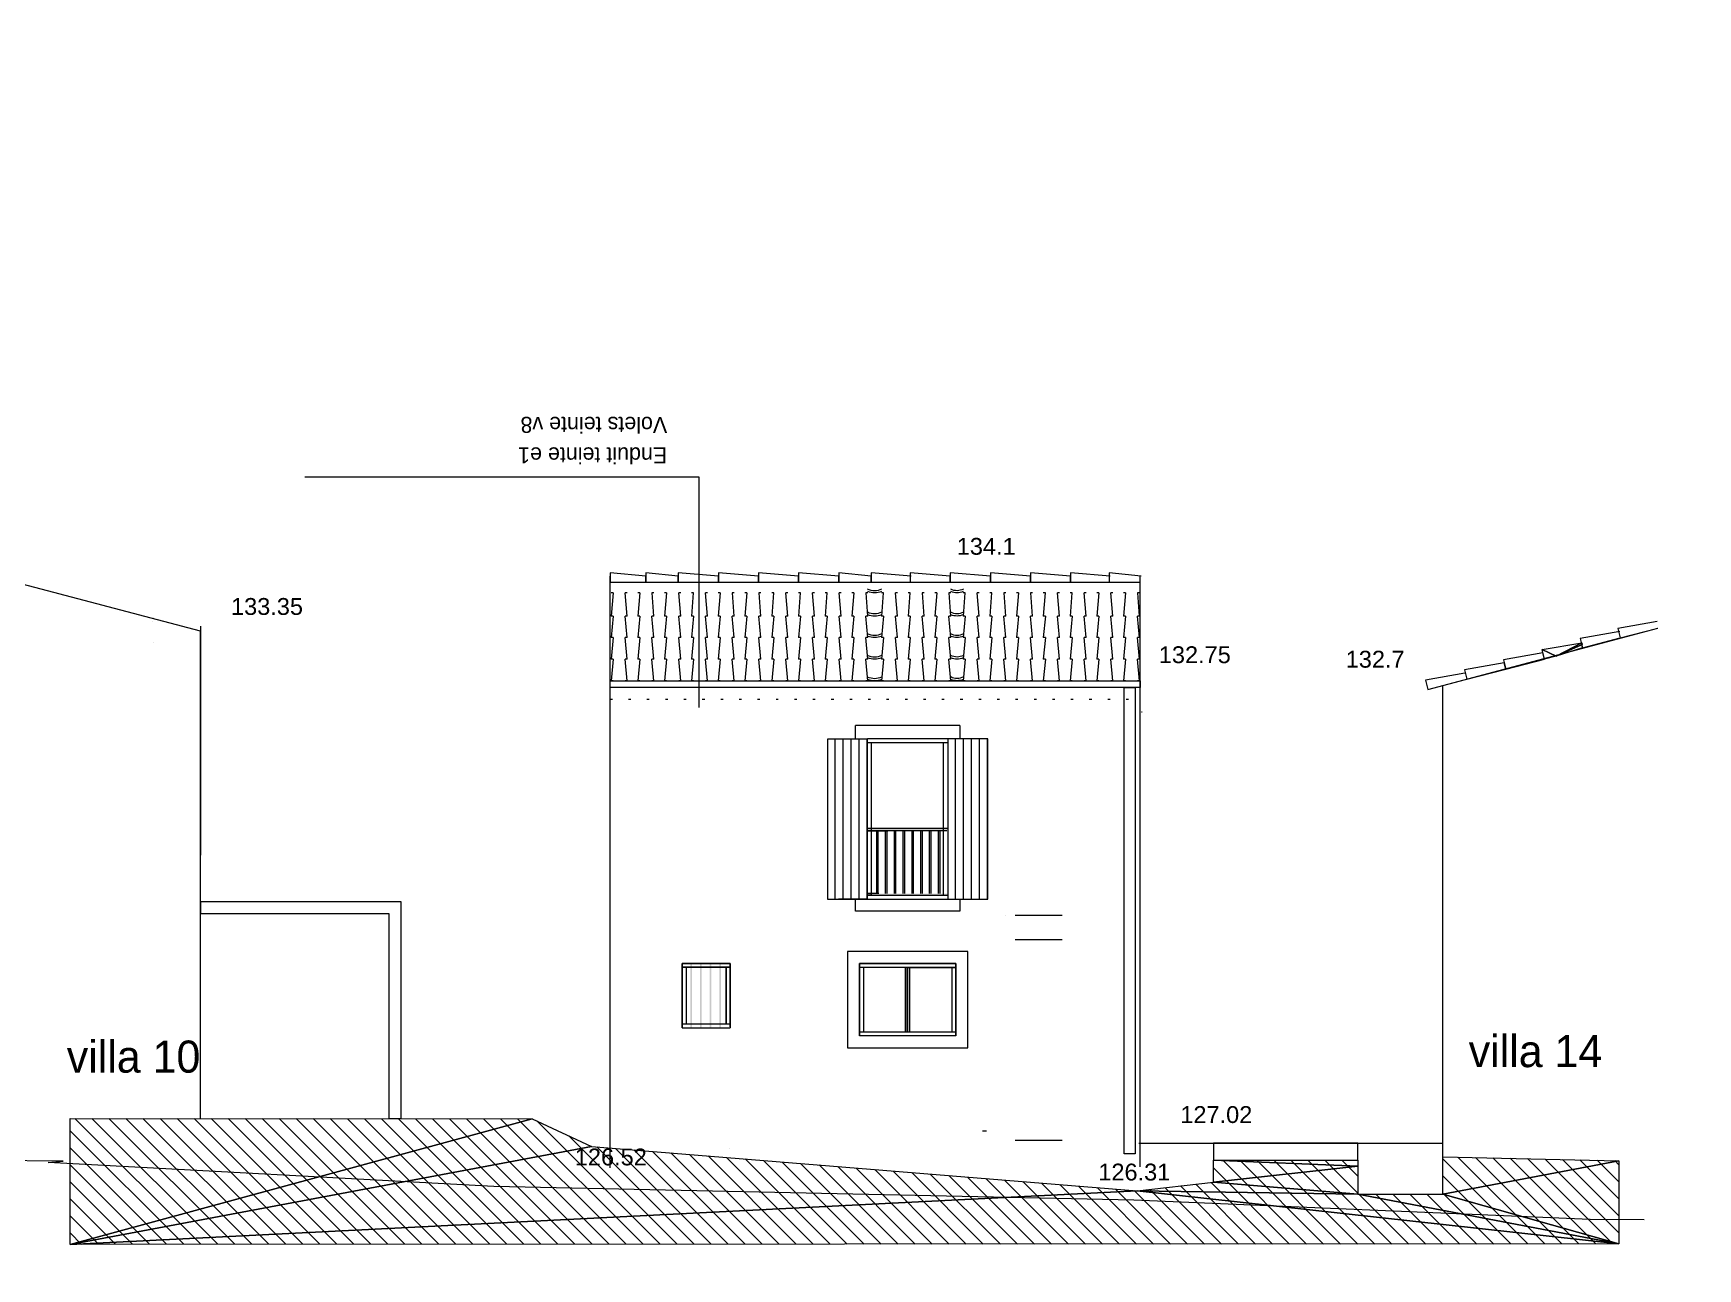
# Model space of a CAD drawing. Header units: metres. Extents: x 44.2 to 128.2, y -61.8 to 3.
# Drawn here: x 54.61 to 75.36, y -46.86 to -31.47 of the extents above; entities that cross this region are included whole.
import ezdxf
from ezdxf.enums import TextEntityAlignment as Align
from ezdxf.lldxf.tags import DXFTag

# ---------------------------------------------------------------- set-up
doc = ezdxf.new("R2010")
doc.units = ezdxf.units.M
doc.header["$MEASUREMENT"] = 0
for name, color, linetype in [('Calque 59', 7, 'Continuous'), ('Calque Commun', 7, 'Continuous'), ('Cotations', 7, 'Continuous'), ('Textes', 7, 'Continuous')]:
    doc.layers.add(name, color=color, linetype=linetype)
doc.styles.add('Arial2', font='arial.ttf', dxfattribs={"height": 0.21})
doc.styles.add('Century Gothic', font='GOTHIC.TTF', dxfattribs={"height": 0.4})
doc.styles.add('Century Gothic3', font='GOTHIC.TTF', dxfattribs={"height": 0.2})
tags = doc.linetypes.add('HIDDEN', pattern=[0.375, 0.25, -0.125]).pattern_tags.tags
tags[6:7] = [DXFTag(74, 4), DXFTag(75, 0), DXFTag(340, '0'), DXFTag(46, 1.0), DXFTag(50, 0.0), DXFTag(44, 0.0), DXFTag(45, 0.0)]
tags[4:5] = [DXFTag(74, 4), DXFTag(75, 0), DXFTag(340, '0'), DXFTag(46, 1.0), DXFTag(50, 0.0), DXFTag(44, 0.0), DXFTag(45, 0.0)]

# ---------------------------------------------------------------- blocks, each defined once
blk = doc.blocks.new('@dwg_exp34')
at = {"layer": 'Cotations', "color": 212, "linetype": 'ByBlock', "lineweight": -2, "style": 'Arial2'}
blk.add_text('132.7', height=0.21, dxfattribs=at).set_placement((71.336, -39.375), align=Align.CENTER)
blk = doc.blocks.new('@dwg_exp35')
at = {"layer": 'Cotations', "color": 212, "linetype": 'ByBlock', "lineweight": -2, "style": 'Arial2'}
blk.add_text('132.75', height=0.21, dxfattribs=at).set_placement((69.088, -39.319), align=Align.CENTER)
blk = doc.blocks.new('@dwg_exp36')
at = {"layer": 'Cotations', "color": 212, "linetype": 'ByBlock', "lineweight": -2, "style": 'Arial2'}
blk.add_text('126.31', height=0.21, dxfattribs=at).set_placement((68.334, -45.763), align=Align.CENTER)
blk = doc.blocks.new('@dwg_exp37')
at = {"layer": 'Cotations', "color": 212, "linetype": 'ByBlock', "lineweight": -2, "style": 'Arial2'}
blk.add_text('127.02', height=0.21, dxfattribs=at).set_placement((69.356, -45.047), align=Align.CENTER)
blk = doc.blocks.new('@dwg_exp38')
at = {"layer": 'Cotations', "color": 212, "linetype": 'ByBlock', "lineweight": -2, "style": 'Arial2'}
blk.add_text('133.35', height=0.21, dxfattribs=at).set_placement((57.524, -38.718), align=Align.CENTER)
blk = doc.blocks.new('@dwg_exp39')
at = {"layer": 'Cotations', "color": 212, "linetype": 'ByBlock', "lineweight": -2, "style": 'Arial2'}
blk.add_text('134.1', height=0.21, dxfattribs=at).set_placement((66.488, -37.969), align=Align.CENTER)
blk = doc.blocks.new('@dwg_exp47')
at = {"layer": 'Cotations', "color": 212, "linetype": 'ByBlock', "lineweight": -2, "style": 'Arial2'}
blk.add_text('126.52', height=0.21, dxfattribs=at).set_placement((61.809, -45.575), align=Align.CENTER)
blk = doc.blocks.new('hatch13')
at = {"layer": 'Calque Commun', "color": 7, "linetype": 'Continuous', "lineweight": 5}
for p, q in [((55.128, -44.99), (56.697, -46.558)), ((55.34, -44.99), (56.909, -46.558)), ((55.553, -44.99), (57.121, -46.558)), ((55.765, -44.99), (57.333, -46.558)), ((55.977, -44.99), (57.545, -46.558)), ((56.19, -44.991), (57.757, -46.558)), ((56.402, -44.991), (57.969, -46.558)), ((56.614, -44.991), (58.181, -46.558)), ((56.827, -44.991), (58.393, -46.558)), ((57.039, -44.991), (58.605, -46.558)), ((57.251, -44.992), (58.817, -46.558)), ((57.464, -44.992), (59.03, -46.558)), ((57.676, -44.992), (59.242, -46.558)), ((57.888, -44.992), (59.454, -46.558)), ((58.101, -44.992), (59.666, -46.558)), ((58.313, -44.992), (59.878, -46.557)), ((58.525, -44.993), (60.09, -46.557)), ((58.737, -44.993), (60.302, -46.557)), ((58.95, -44.993), (60.514, -46.557)), ((59.162, -44.993), (60.726, -46.557)), ((59.374, -44.993), (60.938, -46.557)), ((59.587, -44.994), (61.15, -46.557)), ((59.799, -44.994), (61.362, -46.557)), ((60.011, -44.994), (61.575, -46.557)), ((60.224, -44.994), (61.787, -46.557)), ((60.436, -44.994), (61.999, -46.557)), ((60.648, -44.994), (62.211, -46.557)), ((55.07, -45.144), (56.485, -46.558)), ((60.888, -45.022), (62.423, -46.557)), ((61.286, -45.208), (62.635, -46.557)), ((55.07, -45.356), (56.272, -46.558)), ((61.636, -45.345), (62.847, -46.557)), ((61.867, -45.364), (63.059, -46.557)), ((62.097, -45.383), (63.271, -46.557)), ((62.328, -45.402), (63.483, -46.557)), ((62.559, -45.42), (63.695, -46.557)), ((55.07, -45.568), (56.06, -46.558)), ((62.79, -45.439), (63.907, -46.557)), ((63.021, -45.458), (64.12, -46.556)), ((63.252, -45.477), (64.332, -46.556)), ((63.483, -45.495), (64.544, -46.556)), ((63.714, -45.514), (64.756, -46.556)), ((63.944, -45.533), (64.968, -46.556)), ((64.175, -45.552), (65.18, -46.556)), ((64.406, -45.57), (65.392, -46.556)), ((64.637, -45.589), (65.604, -46.556)), ((64.868, -45.608), (65.816, -46.556)), ((65.099, -45.627), (66.028, -46.556)), ((69.321, -45.606), (70.27, -46.555)), ((69.436, -45.509), (70.482, -46.555)), ((69.648, -45.509), (70.694, -46.555)), ((69.861, -45.509), (70.906, -46.555)), ((70.073, -45.509), (71.118, -46.555)), ((70.285, -45.509), (71.33, -46.555)), ((70.497, -45.509), (71.542, -46.555)), ((70.709, -45.509), (71.121, -45.921)), ((70.921, -45.509), (71.121, -45.709)), ((72.179, -45.494), (73.239, -46.554)), ((72.368, -45.471), (73.451, -46.554)), ((72.585, -45.476), (73.663, -46.554)), ((72.802, -45.481), (73.875, -46.554)), ((73.019, -45.486), (74.087, -46.554)), ((73.236, -45.491), (74.3, -46.554)), ((73.453, -45.496), (74.375, -46.417)), ((73.671, -45.501), (74.375, -46.205)), ((73.888, -45.506), (74.375, -45.993)), ((74.105, -45.511), (74.375, -45.781)), ((74.322, -45.516), (74.375, -45.569)), ((55.07, -45.78), (55.848, -46.558)), ((65.33, -45.645), (66.24, -46.556)), ((65.56, -45.664), (66.452, -46.556)), ((65.791, -45.683), (66.665, -46.556)), ((66.022, -45.701), (66.877, -46.556)), ((66.253, -45.72), (67.089, -46.556)), ((66.484, -45.739), (67.301, -46.556)), ((66.715, -45.758), (67.513, -46.556)), ((66.946, -45.776), (67.725, -46.556)), ((67.177, -45.795), (67.937, -46.556)), ((67.407, -45.814), (68.149, -46.556)), ((67.638, -45.833), (68.361, -46.556)), ((68.91, -45.831), (69.634, -46.555)), ((69.101, -45.81), (69.846, -46.555)), ((69.292, -45.789), (70.058, -46.555)), ((72.179, -45.707), (73.027, -46.554)), ((55.07, -45.992), (55.636, -46.558)), ((67.869, -45.851), (68.573, -46.555)), ((68.1, -45.87), (68.785, -46.555)), ((68.331, -45.889), (68.997, -46.555)), ((68.528, -45.874), (69.21, -46.555)), ((68.719, -45.853), (69.422, -46.555)), ((71.133, -45.933), (71.755, -46.555)), ((71.345, -45.933), (71.967, -46.555)), ((71.557, -45.933), (72.179, -46.555)), ((71.77, -45.933), (72.391, -46.555)), ((71.982, -45.933), (72.603, -46.555)), ((72.179, -45.919), (72.815, -46.555)), ((55.07, -46.204), (55.424, -46.558)), ((55.07, -46.416), (55.212, -46.559))]:
    blk.add_line(p, q, dxfattribs=at)
at = {"layer": 'Calque Commun', "color": 7, "linetype": 'Continuous', "lineweight": 20}
mesh = blk.add_polyface(dxfattribs=at)
corners = [(72.179, -45.933), (72.179, -45.467), (74.375, -45.517), (60.829, -44.995), (61.568, -45.34), (55.07, -46.559), (68.369, -45.892), (71.121, -45.933), (74.375, -46.554), (71.121, -45.585), (69.321, -45.509), (71.121, -45.509), (55.07, -44.99), (69.321, -45.786)]
mesh.append_faces([[corners[k] for k in face] for face in [(9, 10, 11)]], dxfattribs={"vtx0": -1, "color": 7})
mesh.append_faces([[corners[k] for k in face] for face in [(6, 7, 8)]], dxfattribs={"vtx0": -1, "vtx1": -1, "vtx2": -1, "color": 7})
mesh.append_faces([[corners[k] for k in face] for face in [(6, 8, 5), (0, 2, 8), (9, 13, 10)]], dxfattribs={"vtx0": -1, "vtx2": -1, "color": 7})
mesh.append_faces([[corners[k] for k in face] for face in [(3, 4, 5), (4, 6, 5), (7, 0, 8), (6, 13, 7), (9, 7, 13)]], dxfattribs={"vtx1": -1, "vtx2": -1, "color": 7})
mesh.append_faces([[corners[k] for k in face] for face in [(0, 1, 2), (5, 12, 3)]], dxfattribs={"vtx2": -1, "color": 7})
blk = doc.blocks.new('hatch43')
at = {"layer": 'Calque Commun', "color": 6, "linetype": 'Continuous', "lineweight": 5}
for p, q in [((64.601, -40.264), (64.601, -42.26)), ((64.701, -40.264), (64.701, -42.26)), ((64.801, -40.264), (64.801, -42.26)), ((64.901, -40.264), (64.901, -42.26)), ((65.001, -40.264), (65.001, -42.26))]:
    blk.add_line(p, q, dxfattribs=at)
at = {"layer": 'Calque Commun', "color": 8, "linetype": 'Continuous', "lineweight": 5}
mesh = blk.add_polyface(dxfattribs=at)
corners = [(65.009, -40.264), (64.509, -40.264), (64.509, -42.26), (65.009, -42.26)]
mesh.append_faces([[corners[k] for k in face] for face in [(0, 1, 2, 3)]], dxfattribs={"color": 8})
blk = doc.blocks.new('hatch44')
at = {"layer": 'Calque Commun', "color": 6, "linetype": 'Continuous', "lineweight": 5}
for p, q in [((66.102, -40.26), (66.102, -42.257)), ((66.202, -40.26), (66.202, -42.257)), ((66.302, -40.26), (66.302, -42.257)), ((66.402, -40.26), (66.402, -42.257)), ((66.502, -40.26), (66.502, -42.257))]:
    blk.add_line(p, q, dxfattribs=at)
at = {"layer": 'Calque Commun', "color": 8, "linetype": 'Continuous', "lineweight": 5}
mesh = blk.add_polyface(dxfattribs=at)
corners = [(66.51, -40.26), (66.009, -40.26), (66.009, -42.257), (66.51, -42.257)]
mesh.append_faces([[corners[k] for k in face] for face in [(0, 1, 2, 3)]], dxfattribs={"color": 8})
blk = doc.blocks.new('TOIT FACADE seul 660')
at = {"layer": 'Calque 59', "color": 32, "linetype": 'Continuous', "lineweight": 5}
for p, q in [((70.58, -18.73), (70.605, -18.73)), ((70.58, -19.019), (70.603, -18.731)), ((70.755, -18.731), (70.78, -18.731)), ((70.757, -18.731), (70.78, -19.019)), ((70.913, -19.019), (70.937, -18.731)), ((70.913, -18.731), (70.938, -18.731)), ((71.088, -18.731), (71.113, -18.731)), ((71.09, -18.731), (71.113, -19.019)), ((71.247, -19.019), (71.27, -18.731)), ((71.247, -18.731), (71.272, -18.731)), ((71.422, -18.731), (71.447, -18.731)), ((71.424, -18.731), (71.447, -19.019)), ((71.58, -19.019), (71.603, -18.731)), ((71.58, -18.731), (71.605, -18.731)), ((71.755, -18.731), (71.78, -18.731)), ((71.757, -18.731), (71.78, -19.019)), ((71.913, -19.019), (71.937, -18.731)), ((71.913, -18.731), (71.938, -18.731)), ((72.088, -18.731), (72.113, -18.731)), ((72.09, -18.731), (72.113, -19.019)), ((72.247, -19.019), (72.27, -18.731)), ((72.247, -18.731), (72.272, -18.731)), ((72.422, -18.731), (72.447, -18.731)), ((72.424, -18.731), (72.447, -19.019)), ((72.58, -19.019), (72.603, -18.731)), ((72.58, -18.731), (72.605, -18.731)), ((72.755, -18.731), (72.78, -18.731)), ((72.757, -18.731), (72.78, -19.019)), ((72.932, -19.019), (72.955, -18.731)), ((72.932, -18.731), (72.957, -18.731)), ((73.107, -18.731), (73.132, -18.731)), ((73.109, -18.731), (73.132, -19.019)), ((73.265, -19.019), (73.288, -18.731)), ((73.265, -18.731), (73.29, -18.731)), ((73.44, -18.731), (73.465, -18.731)), ((73.442, -18.731), (73.465, -19.019)), ((73.599, -19.019), (73.622, -18.731)), ((73.599, -18.731), (73.624, -18.731)), ((73.774, -18.731), (73.799, -18.731)), ((73.776, -18.731), (73.799, -19.019)), ((73.966, -19.019), (73.99, -18.731)), ((73.966, -18.731), (73.992, -18.731)), ((74.142, -18.731), (74.166, -18.731)), ((74.143, -18.731), (74.166, -19.019)), ((74.3, -19.019), (74.323, -18.731)), ((74.3, -18.731), (74.325, -18.731)), ((74.475, -18.731), (74.5, -18.731)), ((74.477, -18.731), (74.5, -19.019)), ((74.633, -19.019), (74.656, -18.731)), ((74.633, -18.731), (74.658, -18.731)), ((74.808, -18.731), (74.833, -18.731)), ((74.81, -18.731), (74.833, -19.019)), ((74.966, -19.019), (74.99, -18.731)), ((74.966, -18.731), (74.991, -18.731)), ((75.141, -18.731), (75.166, -18.731)), ((75.143, -18.731), (75.166, -19.019)), ((75.3, -19.019), (75.323, -18.731)), ((75.3, -18.731), (75.325, -18.731)), ((75.475, -18.731), (75.5, -18.731)), ((75.477, -18.731), (75.5, -19.019)), ((75.633, -19.019), (75.656, -18.731)), ((75.633, -18.731), (75.658, -18.731)), ((75.808, -18.731), (75.833, -18.731)), ((75.81, -18.731), (75.833, -19.019)), ((75.966, -19.019), (75.99, -18.731)), ((75.966, -18.731), (75.991, -18.731)), ((76.141, -18.731), (76.166, -18.731)), ((76.143, -18.731), (76.166, -19.019)), ((76.3, -19.019), (76.323, -18.731)), ((76.3, -18.731), (76.325, -18.731)), ((76.475, -18.731), (76.5, -18.731)), ((76.477, -18.731), (76.5, -19.019)), ((76.633, -19.019), (76.656, -18.731)), ((76.633, -18.731), (76.658, -18.731)), ((76.808, -18.731), (76.833, -18.731)), ((76.81, -18.731), (76.833, -19.019)), ((76.966, -19.019), (76.99, -18.731)), ((76.966, -18.731), (76.991, -18.731)), ((77.141, -18.731), (77.166, -18.731)), ((77.143, -18.731), (77.166, -19.019)), ((70.58, -19.288), (70.605, -19.019)), ((70.58, -19.019), (70.605, -19.019)), ((70.755, -19.019), (70.78, -19.288)), ((70.755, -19.019), (70.78, -19.019)), ((70.913, -19.288), (70.938, -19.019)), ((70.913, -19.019), (70.938, -19.019)), ((71.088, -19.019), (71.113, -19.288)), ((71.088, -19.019), (71.113, -19.019)), ((71.247, -19.288), (71.272, -19.019)), ((71.247, -19.019), (71.272, -19.019)), ((71.422, -19.019), (71.447, -19.288)), ((71.422, -19.019), (71.447, -19.019)), ((71.58, -19.288), (71.605, -19.019)), ((71.58, -19.019), (71.605, -19.019)), ((71.755, -19.019), (71.78, -19.288)), ((71.755, -19.019), (71.78, -19.019)), ((71.913, -19.288), (71.938, -19.019)), ((71.913, -19.019), (71.938, -19.019)), ((72.088, -19.019), (72.113, -19.288)), ((72.088, -19.019), (72.113, -19.019)), ((72.247, -19.288), (72.272, -19.019)), ((72.247, -19.019), (72.272, -19.019)), ((72.422, -19.019), (72.447, -19.288)), ((72.422, -19.019), (72.447, -19.019)), ((72.58, -19.288), (72.605, -19.019)), ((72.58, -19.019), (72.605, -19.019)), ((72.755, -19.019), (72.78, -19.288)), ((72.755, -19.019), (72.78, -19.019)), ((72.932, -19.288), (72.957, -19.019)), ((72.932, -19.019), (72.957, -19.019)), ((73.107, -19.019), (73.132, -19.288)), ((73.107, -19.019), (73.132, -19.019)), ((73.265, -19.288), (73.29, -19.019)), ((73.265, -19.019), (73.29, -19.019)), ((73.44, -19.019), (73.465, -19.288)), ((73.44, -19.019), (73.465, -19.019)), ((73.599, -19.288), (73.624, -19.019)), ((73.599, -19.019), (73.624, -19.019)), ((73.774, -19.019), (73.799, -19.288)), ((73.774, -19.019), (73.799, -19.019)), ((73.966, -19.288), (73.992, -19.019)), ((73.966, -19.019), (73.992, -19.019)), ((74.142, -19.019), (74.166, -19.288)), ((74.142, -19.019), (74.166, -19.019)), ((74.3, -19.288), (74.325, -19.019)), ((74.3, -19.019), (74.325, -19.019)), ((74.475, -19.019), (74.5, -19.288)), ((74.475, -19.019), (74.5, -19.019)), ((74.633, -19.288), (74.658, -19.019)), ((74.633, -19.019), (74.658, -19.019)), ((74.808, -19.019), (74.833, -19.288)), ((74.808, -19.019), (74.833, -19.019)), ((74.966, -19.288), (74.991, -19.019)), ((74.966, -19.019), (74.991, -19.019)), ((75.141, -19.019), (75.166, -19.288)), ((75.141, -19.019), (75.166, -19.019)), ((75.3, -19.288), (75.325, -19.019)), ((75.3, -19.019), (75.325, -19.019)), ((75.475, -19.019), (75.5, -19.288)), ((75.475, -19.019), (75.5, -19.019)), ((75.633, -19.288), (75.658, -19.019)), ((75.633, -19.019), (75.658, -19.019)), ((75.808, -19.019), (75.833, -19.288)), ((75.808, -19.019), (75.833, -19.019)), ((75.966, -19.288), (75.991, -19.019)), ((75.966, -19.019), (75.991, -19.019)), ((76.141, -19.019), (76.166, -19.288)), ((76.141, -19.019), (76.166, -19.019)), ((76.3, -19.288), (76.325, -19.019)), ((76.3, -19.019), (76.325, -19.019)), ((76.475, -19.019), (76.5, -19.288)), ((76.475, -19.019), (76.5, -19.019)), ((76.633, -19.288), (76.658, -19.019)), ((76.633, -19.019), (76.658, -19.019)), ((76.808, -19.019), (76.833, -19.288)), ((76.808, -19.019), (76.833, -19.019)), ((76.966, -19.288), (76.991, -19.019)), ((76.966, -19.019), (76.991, -19.019)), ((77.141, -19.019), (77.166, -19.288)), ((77.141, -19.019), (77.166, -19.019)), ((70.58, -19.556), (70.605, -19.288)), ((70.58, -19.288), (70.605, -19.288)), ((70.755, -19.288), (70.78, -19.556)), ((70.755, -19.288), (70.78, -19.288)), ((70.913, -19.556), (70.938, -19.288)), ((70.913, -19.288), (70.938, -19.288)), ((71.088, -19.288), (71.113, -19.556)), ((71.088, -19.288), (71.113, -19.288)), ((71.247, -19.556), (71.272, -19.288)), ((71.247, -19.288), (71.272, -19.288)), ((71.422, -19.288), (71.447, -19.556)), ((71.422, -19.288), (71.447, -19.288)), ((71.58, -19.556), (71.605, -19.288)), ((71.58, -19.288), (71.605, -19.288)), ((71.755, -19.288), (71.78, -19.556)), ((71.755, -19.288), (71.78, -19.288)), ((71.913, -19.556), (71.938, -19.288)), ((71.913, -19.288), (71.938, -19.288)), ((72.088, -19.288), (72.113, -19.556)), ((72.088, -19.288), (72.113, -19.288)), ((72.247, -19.556), (72.272, -19.288)), ((72.247, -19.288), (72.272, -19.288)), ((72.422, -19.288), (72.447, -19.556)), ((72.422, -19.288), (72.447, -19.288)), ((72.58, -19.556), (72.605, -19.288)), ((72.58, -19.288), (72.605, -19.288)), ((72.755, -19.288), (72.78, -19.556)), ((72.755, -19.288), (72.78, -19.288)), ((72.932, -19.556), (72.957, -19.288)), ((72.932, -19.288), (72.957, -19.288)), ((73.107, -19.288), (73.132, -19.556)), ((73.107, -19.288), (73.132, -19.288)), ((73.265, -19.556), (73.29, -19.288)), ((73.265, -19.288), (73.29, -19.288)), ((73.44, -19.288), (73.465, -19.556)), ((73.44, -19.288), (73.465, -19.288)), ((73.599, -19.556), (73.624, -19.288)), ((73.599, -19.288), (73.624, -19.288)), ((73.774, -19.288), (73.799, -19.556)), ((73.774, -19.288), (73.799, -19.288)), ((73.966, -19.556), (73.992, -19.288)), ((73.966, -19.288), (73.992, -19.288)), ((74.142, -19.288), (74.166, -19.556)), ((74.142, -19.288), (74.166, -19.288)), ((74.3, -19.556), (74.325, -19.288)), ((74.3, -19.288), (74.325, -19.288)), ((74.475, -19.288), (74.5, -19.556)), ((74.475, -19.288), (74.5, -19.288)), ((74.633, -19.556), (74.658, -19.288)), ((74.633, -19.288), (74.658, -19.288)), ((74.808, -19.288), (74.833, -19.556)), ((74.808, -19.288), (74.833, -19.288)), ((74.966, -19.556), (74.991, -19.288)), ((74.966, -19.288), (74.991, -19.288)), ((75.141, -19.288), (75.166, -19.556)), ((75.141, -19.288), (75.166, -19.288)), ((75.3, -19.556), (75.325, -19.288)), ((75.3, -19.288), (75.325, -19.288)), ((75.475, -19.288), (75.5, -19.556)), ((75.475, -19.288), (75.5, -19.288)), ((75.633, -19.556), (75.658, -19.288)), ((75.633, -19.288), (75.658, -19.288)), ((75.808, -19.288), (75.833, -19.556)), ((75.808, -19.288), (75.833, -19.288)), ((75.966, -19.556), (75.991, -19.288)), ((75.966, -19.288), (75.991, -19.288)), ((76.141, -19.288), (76.166, -19.556)), ((76.141, -19.288), (76.166, -19.288)), ((76.3, -19.556), (76.325, -19.288)), ((76.3, -19.288), (76.325, -19.288)), ((76.475, -19.288), (76.5, -19.556)), ((76.475, -19.288), (76.5, -19.288)), ((76.633, -19.556), (76.658, -19.288)), ((76.633, -19.288), (76.658, -19.288)), ((76.808, -19.288), (76.833, -19.556)), ((76.808, -19.288), (76.833, -19.288)), ((76.966, -19.556), (76.991, -19.288)), ((76.966, -19.288), (76.991, -19.288)), ((77.141, -19.288), (77.166, -19.556)), ((77.141, -19.288), (77.166, -19.288)), ((70.58, -19.825), (70.605, -19.556)), ((70.58, -19.556), (70.605, -19.556)), ((70.755, -19.556), (70.78, -19.825)), ((70.755, -19.556), (70.78, -19.556)), ((70.913, -19.825), (70.938, -19.556)), ((70.913, -19.556), (70.938, -19.556)), ((71.088, -19.556), (71.113, -19.825)), ((71.088, -19.556), (71.113, -19.556)), ((71.247, -19.825), (71.272, -19.556)), ((71.247, -19.556), (71.272, -19.556)), ((71.422, -19.556), (71.447, -19.825)), ((71.422, -19.556), (71.447, -19.556)), ((71.58, -19.825), (71.605, -19.556)), ((71.58, -19.556), (71.605, -19.556)), ((71.755, -19.556), (71.78, -19.825)), ((71.755, -19.556), (71.78, -19.556)), ((71.913, -19.825), (71.938, -19.556)), ((71.913, -19.556), (71.938, -19.556)), ((72.088, -19.556), (72.113, -19.825)), ((72.088, -19.556), (72.113, -19.556)), ((72.247, -19.825), (72.272, -19.556)), ((72.247, -19.556), (72.272, -19.556)), ((72.422, -19.556), (72.447, -19.825)), ((72.422, -19.556), (72.447, -19.556)), ((72.58, -19.825), (72.605, -19.556)), ((72.58, -19.556), (72.605, -19.556)), ((72.755, -19.556), (72.78, -19.825)), ((72.755, -19.556), (72.78, -19.556)), ((72.932, -19.825), (72.957, -19.556)), ((72.932, -19.556), (72.957, -19.556)), ((73.107, -19.556), (73.132, -19.825)), ((73.107, -19.556), (73.132, -19.556)), ((73.265, -19.825), (73.29, -19.556)), ((73.265, -19.556), (73.29, -19.556)), ((73.44, -19.556), (73.465, -19.825)), ((73.44, -19.556), (73.465, -19.556)), ((73.599, -19.825), (73.624, -19.556)), ((73.599, -19.556), (73.624, -19.556)), ((73.774, -19.556), (73.799, -19.825)), ((73.774, -19.556), (73.799, -19.556)), ((73.966, -19.825), (73.992, -19.556)), ((73.966, -19.556), (73.992, -19.556)), ((74.142, -19.556), (74.166, -19.825)), ((74.142, -19.556), (74.166, -19.556)), ((74.3, -19.825), (74.325, -19.556)), ((74.3, -19.556), (74.325, -19.556)), ((74.475, -19.556), (74.5, -19.825)), ((74.475, -19.556), (74.5, -19.556)), ((74.633, -19.825), (74.658, -19.556)), ((74.633, -19.556), (74.658, -19.556)), ((74.808, -19.556), (74.833, -19.825)), ((74.808, -19.556), (74.833, -19.556)), ((74.966, -19.825), (74.991, -19.556)), ((74.966, -19.556), (74.991, -19.556)), ((75.141, -19.556), (75.166, -19.825)), ((75.141, -19.556), (75.166, -19.556)), ((75.3, -19.825), (75.325, -19.556)), ((75.3, -19.556), (75.325, -19.556)), ((75.475, -19.556), (75.5, -19.825)), ((75.475, -19.556), (75.5, -19.556)), ((75.633, -19.825), (75.658, -19.556)), ((75.633, -19.556), (75.658, -19.556)), ((75.808, -19.556), (75.833, -19.825)), ((75.808, -19.556), (75.833, -19.556)), ((75.966, -19.825), (75.991, -19.556)), ((75.966, -19.556), (75.991, -19.556)), ((76.141, -19.556), (76.166, -19.825)), ((76.141, -19.556), (76.166, -19.556)), ((76.3, -19.825), (76.325, -19.556)), ((76.3, -19.556), (76.325, -19.556)), ((76.475, -19.556), (76.5, -19.825)), ((76.475, -19.556), (76.5, -19.556)), ((76.633, -19.825), (76.658, -19.556)), ((76.633, -19.556), (76.658, -19.556)), ((76.808, -19.556), (76.833, -19.825)), ((76.808, -19.556), (76.833, -19.556)), ((76.966, -19.825), (76.991, -19.556)), ((76.966, -19.556), (76.991, -19.556)), ((77.141, -19.556), (77.166, -19.825)), ((77.141, -19.556), (77.166, -19.556)), ((70.58, -19.825), (70.605, -19.825)), ((70.755, -19.825), (70.78, -19.825)), ((70.913, -19.825), (70.938, -19.825)), ((71.088, -19.825), (71.113, -19.825)), ((71.247, -19.825), (71.272, -19.825)), ((71.422, -19.825), (71.447, -19.825)), ((71.58, -19.825), (71.605, -19.825)), ((71.755, -19.825), (71.78, -19.825)), ((71.913, -19.825), (71.938, -19.825)), ((72.088, -19.825), (72.113, -19.825)), ((72.247, -19.825), (72.272, -19.825)), ((72.422, -19.825), (72.447, -19.825)), ((72.58, -19.825), (72.605, -19.825)), ((72.755, -19.825), (72.78, -19.825)), ((72.932, -19.825), (72.957, -19.825)), ((73.107, -19.825), (73.132, -19.825)), ((73.265, -19.825), (73.29, -19.825)), ((73.44, -19.825), (73.465, -19.825)), ((73.599, -19.825), (73.624, -19.825)), ((73.774, -19.825), (73.799, -19.825)), ((73.966, -19.825), (73.992, -19.825)), ((74.142, -19.825), (74.166, -19.825)), ((74.3, -19.825), (74.325, -19.825)), ((74.475, -19.825), (74.5, -19.825)), ((74.633, -19.825), (74.658, -19.825)), ((74.808, -19.825), (74.833, -19.825)), ((74.966, -19.825), (74.991, -19.825)), ((75.141, -19.825), (75.166, -19.825)), ((75.3, -19.825), (75.325, -19.825)), ((75.475, -19.825), (75.5, -19.825)), ((75.633, -19.825), (75.658, -19.825)), ((75.808, -19.825), (75.833, -19.825)), ((75.966, -19.825), (75.991, -19.825)), ((76.141, -19.825), (76.166, -19.825)), ((76.3, -19.825), (76.325, -19.825)), ((76.475, -19.825), (76.5, -19.825)), ((76.633, -19.825), (76.658, -19.825)), ((76.808, -19.825), (76.833, -19.825)), ((76.966, -19.825), (76.991, -19.825)), ((77.141, -19.825), (77.166, -19.825)), ((70.718, -20.058), (70.747, -20.058)), ((70.947, -20.058), (70.977, -20.058)), ((71.177, -20.058), (71.207, -20.058)), ((71.407, -20.058), (71.437, -20.058)), ((71.637, -20.058), (71.666, -20.058)), ((71.866, -20.058), (71.896, -20.058)), ((72.096, -20.058), (72.126, -20.058)), ((72.326, -20.058), (72.356, -20.058)), ((72.556, -20.058), (72.585, -20.058)), ((72.785, -20.058), (72.815, -20.058)), ((73.015, -20.058), (73.045, -20.058)), ((73.245, -20.058), (73.274, -20.058)), ((73.474, -20.058), (73.504, -20.058)), ((73.704, -20.058), (73.734, -20.058)), ((73.934, -20.058), (73.964, -20.058)), ((74.164, -20.058), (74.193, -20.058)), ((74.393, -20.058), (74.423, -20.058)), ((74.623, -20.058), (74.653, -20.058)), ((74.853, -20.058), (74.883, -20.058)), ((75.083, -20.058), (75.112, -20.058)), ((75.312, -20.058), (75.342, -20.058)), ((75.542, -20.058), (75.572, -20.058)), ((75.772, -20.058), (75.801, -20.058)), ((76.001, -20.058), (76.031, -20.058)), ((76.231, -20.058), (76.261, -20.058)), ((76.461, -20.058), (76.491, -20.058)), ((76.691, -20.058), (76.72, -20.058)), ((76.92, -20.058), (76.95, -20.058)), ((77.15, -20.058), (77.18, -20.058))]:
    blk.add_line(p, q, dxfattribs=at)
for points in [[(70.559, -18.521, 0), (70.96, -18.481, 0), (70.96, -18.599, 0), (70.574, -18.599, 0)], [(70.945, -18.521, 0), (71.44, -18.481, 0), (71.44, -18.599, 0), (70.96, -18.599, 0)], [(71.44, -18.521, 0), (71.94, -18.481, 0), (71.94, -18.599, 0), (71.44, -18.599, 0), (71.44, -18.521, 0)], [(71.94, -18.521, 0), (72.44, -18.481, 0), (72.44, -18.599, 0), (71.94, -18.599, 0), (71.94, -18.521, 0)], [(72.44, -18.521, 0), (72.94, -18.481, 0), (72.94, -18.599, 0), (72.44, -18.599, 0), (72.44, -18.521, 0)], [(72.94, -18.521, 0), (73.44, -18.481, 0), (73.44, -18.599, 0), (72.94, -18.599, 0), (72.94, -18.521, 0)], [(73.426, -18.521, 0), (73.924, -18.481, 0), (73.924, -18.599, 0), (73.44, -18.599, 0)], [(73.924, -18.521, 0), (74.33, -18.481, 0), (74.33, -18.599, 0), (73.924, -18.599, 0), (73.924, -18.521, 0)], [(74.33, -18.521, 0), (74.83, -18.481, 0), (74.83, -18.599, 0), (74.33, -18.599, 0), (74.33, -18.521, 0)], [(74.83, -18.521, 0), (75.33, -18.481, 0), (75.33, -18.599, 0), (74.83, -18.599, 0), (74.83, -18.521, 0)], [(75.33, -18.521, 0), (75.83, -18.481, 0), (75.83, -18.599, 0), (75.33, -18.599, 0), (75.33, -18.521, 0)], [(75.83, -18.521, 0), (76.33, -18.481, 0), (76.33, -18.599, 0), (75.83, -18.599, 0), (75.83, -18.521, 0)], [(76.33, -18.521, 0), (76.736, -18.481, 0), (76.736, -18.599, 0), (76.33, -18.599, 0), (76.33, -18.521, 0)], [(76.736, -18.521, 0), (77.18, -18.481, 0), (77.18, -18.599, 0), (76.736, -18.599, 0), (76.736, -18.521, 0)]]:
    blk.add_polyline3d(points, dxfattribs=at)
for centre, radius, start, end in [((72.856, -18.538), 0.166, 241.367, 298.3741), ((72.856, -18.528), 0.202, 247.4673, 292.2758), ((73.883, -18.51), 0.195, 243.1896, 296.5749), ((73.883, -18.493), 0.238, 248.9251, 290.842), ((72.856, -18.826), 0.166, 241.3664, 298.3743), ((72.856, -18.817), 0.202, 247.4682, 292.2755), ((73.883, -18.798), 0.195, 243.1908, 296.5743), ((73.883, -18.782), 0.238, 248.9261, 290.8416), ((72.856, -19.095), 0.166, 241.3672, 298.3741), ((72.856, -19.086), 0.202, 247.4673, 292.2757), ((73.883, -19.067), 0.195, 243.1907, 296.5744), ((73.883, -19.05), 0.238, 248.9252, 290.8421), ((72.856, -19.364), 0.166, 241.3666, 298.3743), ((72.856, -19.354), 0.202, 247.4675, 292.2758), ((73.883, -19.336), 0.195, 243.1901, 296.5746), ((73.883, -19.319), 0.238, 248.9259, 290.8416), ((72.856, -19.632), 0.166, 241.367, 298.3741), ((72.856, -19.623), 0.202, 247.4672, 292.2757), ((73.883, -19.605), 0.195, 243.1903, 296.5745), ((73.883, -19.588), 0.238, 248.926, 290.8416)]:
    blk.add_arc(centre, radius, start, end, dxfattribs=at)
at = {"layer": 'Calque Commun', "color": 7, "linetype": 'Continuous', "lineweight": 5}
for p, q in [((70.572, -25.879), (70.571, -18.52)), ((77.181, -25.892), (77.18, -18.521))]:
    blk.add_line(p, q, dxfattribs=at)

msp = doc.modelspace()

# ---------------------------------------------------------------- linework, layer by layer
at = {"layer": 'Calque 59', "color": 32, "linetype": 'Continuous', "lineweight": 5}
for points in [[(74.384, -38.924, 0), (73.892, -39.011, 0), (73.922, -39.127, 0), (74.391, -39.005, 0)], [(74.853, -38.802, 0), (74.36, -38.889, 0), (74.391, -39.005, 0), (74.86, -38.883, 0)], [(73.428, -39.19, 0), (72.934, -39.277, 0), (72.964, -39.394, 0), (73.448, -39.268, 0), (73.428, -39.19, 0)], [(72.944, -39.316, 0), (72.45, -39.403, 0), (72.48, -39.52, 0), (72.964, -39.394, 0), (72.944, -39.316, 0)], [(72.455, -39.443, 0), (71.963, -39.53, 0), (71.993, -39.647, 0), (72.462, -39.524, 0)]]:
    msp.add_polyline3d(points, dxfattribs=at)
at = {"layer": 'Calque Commun', "color": 5, "linetype": 'Continuous', "lineweight": 20}
for p, q in [((57.994, -37), (62.905, -37)), ((62.905, -37), (62.905, -39.87))]:
    msp.add_line(p, q, dxfattribs=at)
at = {"layer": 'Calque Commun', "color": 7, "linetype": 'Continuous', "lineweight": 5}
for p, q in [((56.112, -38.75), (56.112, -38.75)), ((56.096, -38.801), (56.096, -38.801)), ((56.693, -38.859), (56.693, -41.709)), ((56.112, -39.059), (56.112, -39.059)), ((68.432, -39.928), (68.422, -39.928)), ((64.809, -40.26), (65.007, -40.26)), ((65.009, -42.26), (65.009, -40.26)), ((66.009, -40.26), (65.009, -40.26)), ((66.009, -40.31), (65.009, -40.31)), ((65.057, -41.381), (65.057, -40.307)), ((65.957, -41.381), (65.957, -40.307)), ((66.009, -40.26), (66.009, -42.26)), ((64.998, -41.406), (65.26, -41.406)), ((65.119, -41.406), (64.998, -41.406)), ((65.009, -41.376), (66.009, -41.376)), ((65.15, -41.406), (65.009, -41.406)), ((65.057, -41.431), (65.057, -41.381)), ((65.057, -42.207), (65.057, -41.431)), ((65.119, -41.406), (65.119, -42.189)), ((65.139, -41.406), (65.119, -41.406)), ((65.119, -41.406), (65.119, -42.189)), ((65.139, -41.406), (65.119, -41.406)), ((65.119, -41.406), (65.26, -41.406)), ((65.229, -41.406), (65.139, -41.406)), ((65.139, -41.406), (65.139, -42.189)), ((65.229, -41.406), (65.139, -41.406)), ((65.139, -41.406), (65.139, -42.189)), ((65.26, -41.406), (65.17, -41.406)), ((65.229, -41.406), (65.229, -42.189)), ((65.249, -41.406), (65.229, -41.406)), ((65.229, -41.406), (65.229, -42.189)), ((65.249, -41.406), (65.229, -41.406)), ((65.339, -41.406), (65.249, -41.406)), ((65.249, -41.406), (65.249, -42.189)), ((65.339, -41.406), (65.249, -41.406)), ((65.249, -41.406), (65.249, -42.189)), ((65.339, -41.406), (65.339, -42.189)), ((65.359, -41.406), (65.339, -41.406)), ((65.339, -41.406), (65.339, -42.189)), ((65.359, -41.406), (65.339, -41.406)), ((65.449, -41.406), (65.359, -41.406)), ((65.359, -41.406), (65.359, -42.189)), ((65.449, -41.406), (65.359, -41.406)), ((65.359, -41.406), (65.359, -42.189)), ((65.449, -41.406), (65.449, -42.189)), ((65.469, -41.406), (65.449, -41.406)), ((65.449, -41.406), (65.449, -42.189)), ((65.469, -41.406), (65.449, -41.406)), ((65.559, -41.406), (65.469, -41.406)), ((65.469, -41.406), (65.469, -42.189)), ((65.559, -41.406), (65.469, -41.406)), ((65.469, -41.406), (65.469, -42.189)), ((65.559, -41.406), (65.559, -42.189)), ((65.579, -41.406), (65.559, -41.406)), ((65.559, -41.406), (65.559, -42.189)), ((65.579, -41.406), (65.559, -41.406)), ((65.669, -41.406), (65.579, -41.406)), ((65.579, -41.406), (65.579, -42.189)), ((65.669, -41.406), (65.579, -41.406)), ((65.579, -41.406), (65.579, -42.189)), ((65.669, -41.406), (65.669, -42.189)), ((65.689, -41.406), (65.669, -41.406)), ((65.669, -41.406), (65.669, -42.189)), ((65.689, -41.406), (65.669, -41.406)), ((65.999, -41.406), (65.689, -41.406)), ((65.689, -41.406), (65.689, -42.189)), ((65.779, -41.406), (65.779, -42.189)), ((65.779, -41.406), (65.779, -42.189)), ((65.799, -41.406), (65.799, -42.189)), ((65.799, -41.406), (65.799, -42.189)), ((65.889, -41.406), (65.889, -42.189)), ((65.889, -41.406), (65.889, -42.189)), ((65.909, -41.406), (65.909, -42.189)), ((65.909, -41.406), (65.909, -42.189)), ((65.957, -41.431), (65.957, -41.381)), ((65.957, -42.207), (65.957, -41.431)), ((59.196, -42.293), (56.696, -42.293)), ((56.696, -42.293), (56.696, -42.443)), ((59.196, -44.993), (59.196, -42.293)), ((65.009, -42.26), (64.646, -42.26)), ((65.15, -42.189), (65.009, -42.189)), ((65.009, -42.21), (66.009, -42.21)), ((65.009, -42.21), (66.009, -42.21)), ((65.059, -42.21), (65.009, -42.21)), ((65.009, -42.26), (66.009, -42.26)), ((59.046, -42.443), (56.696, -42.443)), ((59.046, -44.993), (59.046, -42.443)), ((66.733, -42.463), (66.733, -42.463)), ((66.733, -42.463), (66.733, -42.463)), ((62.697, -43.06), (63.297, -43.06)), ((62.697, -43.06), (62.697, -43.86)), ((62.697, -43.06), (63.297, -43.06)), ((62.697, -43.06), (62.697, -43.86)), ((62.697, -43.06), (63.297, -43.06)), ((62.697, -43.86), (62.697, -43.06)), ((63.297, -43.06), (62.697, -43.06)), ((62.697, -43.107), (62.747, -43.107)), ((62.747, -43.107), (62.697, -43.107)), ((62.747, -43.107), (63.247, -43.107)), ((63.247, -43.107), (62.747, -43.107)), ((62.747, -43.107), (62.747, -43.798)), ((62.747, -43.11), (62.747, -43.81)), ((63.247, -43.107), (63.297, -43.107)), ((63.247, -43.81), (63.247, -43.107)), ((63.297, -43.107), (63.247, -43.107)), ((63.247, -43.11), (63.247, -43.81)), ((63.297, -43.06), (63.297, -43.86)), ((63.297, -43.06), (63.297, -43.06)), ((63.297, -43.06), (63.297, -43.86)), ((63.297, -43.06), (63.297, -43.06)), ((63.297, -43.848), (63.297, -43.06)), ((64.909, -43.06), (64.909, -43.96)), ((66.109, -43.06), (64.909, -43.06)), ((64.909, -43.06), (64.909, -43.06)), ((64.909, -43.06), (64.909, -43.96)), ((64.909, -43.06), (64.909, -43.06)), ((66.109, -43.06), (64.909, -43.06)), ((64.959, -43.11), (64.909, -43.11)), ((65.534, -43.11), (64.909, -43.11)), ((64.959, -43.11), (64.959, -43.91)), ((66.059, -43.11), (64.959, -43.11)), ((64.959, -43.11), (64.959, -43.91)), ((65.484, -43.91), (65.484, -43.11)), ((65.484, -43.11), (65.484, -43.91)), ((65.509, -43.06), (65.509, -43.06)), ((66.109, -43.06), (65.509, -43.06)), ((65.509, -43.06), (66.109, -43.06)), ((65.509, -43.91), (65.509, -43.11)), ((65.509, -43.11), (65.509, -43.91)), ((65.559, -43.11), (65.509, -43.11)), ((65.509, -43.11), (65.559, -43.11)), ((65.534, -43.11), (65.534, -43.91)), ((66.059, -43.11), (65.534, -43.11)), ((65.534, -43.11), (65.534, -43.91)), ((65.534, -43.11), (65.534, -43.11)), ((65.534, -43.11), (65.534, -43.11)), ((66.059, -43.11), (65.559, -43.11)), ((65.559, -43.11), (66.059, -43.11)), ((66.109, -43.11), (66.059, -43.11)), ((66.059, -43.11), (66.059, -43.91)), ((66.109, -43.11), (66.059, -43.11)), ((66.059, -43.11), (66.059, -43.91)), ((66.109, -43.11), (66.059, -43.11)), ((66.059, -43.11), (66.109, -43.11)), ((66.059, -43.11), (66.059, -43.91)), ((66.109, -43.06), (66.109, -43.36)), ((66.109, -43.06), (66.109, -43.96)), ((66.109, -43.96), (66.109, -43.06)), ((66.109, -43.36), (66.109, -43.96)), ((62.697, -43.81), (63.297, -43.81)), ((62.697, -43.86), (63.297, -43.86)), ((62.697, -43.86), (63.297, -43.86)), ((63.297, -43.86), (63.297, -43.86)), ((63.297, -43.86), (63.297, -43.86)), ((64.909, -43.91), (66.059, -43.91)), ((64.909, -43.91), (65.484, -43.91)), ((66.109, -43.96), (64.909, -43.96)), ((66.109, -43.96), (64.909, -43.96)), ((65.484, -43.91), (65.534, -43.91)), ((65.534, -43.91), (65.534, -43.91)), ((65.534, -43.91), (65.534, -43.91)), ((65.534, -43.91), (66.109, -43.91)), ((66.059, -43.91), (66.109, -43.91)), ((59.196, -44.993), (59.046, -44.993)), ((66.44, -45.145), (66.49, -45.145)), ((63.29, -45.361), (63.29, -45.361)), ((68.392, -45.297), (72.179, -45.297))]:
    msp.add_line(p, q, dxfattribs=at)
at = {"layer": 'Calque Commun', "color": 7, "linetype": 'Continuous', "lineweight": 20}
msp.add_line((72.179, -45.467), (72.179, -39.598), dxfattribs=at)
at = {"layer": 'Calque Commun', "color": 5, "linetype": 'Continuous', "lineweight": 5}
for p, q in [((64.859, -40.264), (64.859, -40.094)), ((66.159, -40.094), (64.859, -40.094)), ((66.159, -40.094), (66.159, -40.26)), ((64.859, -42.41), (64.859, -42.26)), ((66.159, -42.26), (66.159, -42.41)), ((66.159, -42.41), (64.859, -42.41))]:
    msp.add_line(p, q, dxfattribs=at)
at = {"layer": 'Calque Commun', "color": 26, "linetype": 'HIDDEN', "lineweight": 20, "flags": 128}
msp.add_lwpolyline([(74.689, -46.252), (74.015, -46.247), (68.329, -46.009), (60.352, -45.836), (54.798, -45.537), (54.983, -45.523), (52.274, -45.496)], dxfattribs=at)
at = {"layer": 'Calque Commun', "color": 7, "linetype": 'Continuous', "lineweight": 20}
for points in [[(56.696, -44.991, 0), (56.696, -38.92, 0), (52.184, -37.735, 0), (50.831, -38.099, 0)], [(72.179, -45.467, 0), (72.179, -39.598, 0), (74.86, -38.883, 0)]]:
    msp.add_polyline3d(points, dxfattribs=at)
at = {"layer": 'Calque Commun', "color": 18, "linetype": 'Continuous', "lineweight": 5, "true_color": 0x000000}
for points in [[(65.009, -41.376), (66.009, -41.376), (65.009, -41.406), (66.009, -41.406)], [(65.139, -41.406), (65.119, -41.406), (65.139, -42.189), (65.119, -42.189)], [(65.139, -41.406), (65.119, -41.406), (65.139, -42.189), (65.119, -42.189)], [(65.229, -41.376), (66.009, -41.376), (65.26, -41.406), (66.009, -41.406)], [(65.249, -41.406), (65.229, -41.406), (65.249, -42.189), (65.229, -42.189)], [(65.249, -41.406), (65.229, -41.406), (65.249, -42.189), (65.229, -42.189)], [(65.359, -41.406), (65.339, -41.406), (65.359, -42.189), (65.339, -42.189)], [(65.359, -41.406), (65.339, -41.406), (65.359, -42.189), (65.339, -42.189)], [(65.469, -41.406), (65.449, -41.406), (65.469, -42.189), (65.449, -42.189)], [(65.469, -41.406), (65.449, -41.406), (65.469, -42.189), (65.449, -42.189)], [(65.579, -41.406), (65.559, -41.406), (65.579, -42.189), (65.559, -42.189)], [(65.579, -41.406), (65.559, -41.406), (65.579, -42.189), (65.559, -42.189)], [(65.689, -41.406), (65.669, -41.406), (65.689, -42.189), (65.669, -42.189)], [(65.689, -41.406), (65.669, -41.406), (65.689, -42.189), (65.669, -42.189)], [(65.799, -41.406), (65.779, -41.406), (65.799, -42.189), (65.779, -42.189)], [(65.799, -41.406), (65.779, -41.406), (65.799, -42.189), (65.779, -42.189)], [(65.909, -41.406), (65.889, -41.406), (65.909, -42.189), (65.889, -42.189)], [(65.909, -41.406), (65.889, -41.406), (65.909, -42.189), (65.889, -42.189)], [(65.009, -42.189), (66.009, -42.189), (65.009, -42.219), (66.009, -42.219)], [(65.26, -42.189), (66.009, -42.189), (65.229, -42.219), (66.009, -42.219)]]:
    msp.add_trace(points, dxfattribs=at)
at = {"layer": 'Calque Commun', "color": 18, "linetype": 'Continuous', "lineweight": 20, "true_color": 0x000000}
for points in [[(62.801, -43.855), (62.821, -43.855), (62.801, -43.064), (62.821, -43.064)], [(62.922, -43.855), (62.942, -43.855), (62.922, -43.064), (62.942, -43.064)], [(63.042, -43.855), (63.062, -43.855), (63.042, -43.064), (63.062, -43.064)], [(63.162, -43.855), (63.182, -43.855), (63.162, -43.064), (63.182, -43.064)]]:
    msp.add_trace(points, dxfattribs=at)
at = {"layer": 'Cotations', "color": 11, "linetype": 'HIDDEN', "lineweight": 20}
for p, q in [((66.85, -42.46), (67.435, -42.46)), ((66.85, -42.46), (67.435, -42.46)), ((66.85, -42.76), (67.435, -42.76)), ((66.85, -42.76), (67.435, -42.76)), ((66.85, -45.26), (67.435, -45.26)), ((66.85, -45.26), (67.435, -45.26))]:
    msp.add_line(p, q, dxfattribs=at)

# ---------------------------------------------------------------- block references
at = {"layer": 'Calque Commun', "color": 0, "linetype": 'ByBlock', "lineweight": -2, "extrusion": (0, 0, -1), "xscale": -1, "yscale": -1, "zscale": -1, "rotation": -180}
msp.add_blockref('TOIT FACADE seul 660', (-138.98, -19.713), dxfattribs=at)
at = {"layer": 'Calque Commun', "color": 0, "linetype": 'ByBlock', "lineweight": -2}
for name in ['hatch43', 'hatch44', 'hatch13']:
    msp.add_blockref(name, (0, 0), dxfattribs=at)
at = {"layer": 'Cotations', "color": 0, "linetype": 'ByBlock', "lineweight": -2}
for name in ['@dwg_exp39', '@dwg_exp38', '@dwg_exp35', '@dwg_exp34', '@dwg_exp37', '@dwg_exp47', '@dwg_exp36']:
    msp.add_blockref(name, (0, 0), dxfattribs=at)

# ---------------------------------------------------------------- texts
at = {"layer": 'Textes', "color": 5, "linetype": 'ByBlock', "lineweight": -2, "style": 'Century Gothic'}
for s, p in [('villa 14', (74.167, -44.351)), ('villa 10', (56.693, -44.42))]:
    msp.add_text(s, height=0.4, dxfattribs=at).set_placement(p, align=Align.RIGHT)
at = {"layer": 'Textes', "color": 5, "linetype": 'ByBlock', "lineweight": -2, "insert": (62.512, -36.248), "char_height": 0.2, "attachment_point": 7, "rotation": 180, "line_spacing_factor": 1.14, "style": 'Century Gothic3'}
msp.add_mtext('Enduit teinte e1\\PVolets teinte v8', dxfattribs=at)

# ---------------------------------------------------------------- meshes
at = {"layer": 'Calque 59', "color": 32, "linetype": 'Continuous', "lineweight": 5}
mesh = msp.add_polyface(dxfattribs=at)
corners = [(73.912, -39.064), (73.593, -39.23), (73.418, -39.151), (73.907, -39.09), (73.922, -39.127), (73.918, -39.087), (73.448, -39.268)]
mesh.append_faces([[corners[k] for k in face] for face in [(0, 1, 2)]], dxfattribs={"vtx0": -1, "vtx1": -1, "color": 32})
mesh.append_faces([[corners[k] for k in face] for face in [(0, 3, 1)]], dxfattribs={"vtx0": -1, "vtx1": -1, "vtx2": -1, "color": 32})
mesh.append_faces([[corners[k] for k in face] for face in [(3, 4, 1), (0, 5, 3), (1, 6, 2)]], dxfattribs={"vtx2": -1, "color": 32})
at = {"layer": 'Calque Commun', "color": 7, "linetype": 'Continuous', "lineweight": 5}
mesh = msp.add_polyface(dxfattribs=at)
corners = [(44.219, -2.79), (128.219, -2.79), (128.219, -61.79), (44.219, -61.79)]
mesh.append_faces([[corners[k] for k in face] for face in [(0, 1, 2, 3)]], dxfattribs={"color": 7})
at = {"layer": 'Calque Commun', "color": 9, "linetype": 'Continuous', "lineweight": 5}
mesh = msp.add_polyface(dxfattribs=at)
corners = [(68.406, -39.538), (68.406, -39.624), (61.8, -39.624), (61.8, -39.538)]
mesh.append_faces([[corners[k] for k in face] for face in [(0, 1, 2, 3)]], dxfattribs={"color": 9})
mesh = msp.add_polyface(dxfattribs=at)
corners = [(68.346, -39.624), (68.346, -45.431), (68.207, -45.431), (68.207, -39.624)]
mesh.append_faces([[corners[k] for k in face] for face in [(0, 1, 2, 3)]], dxfattribs={"color": 9})
at = {"layer": 'Calque Commun', "color": 7, "linetype": 'Continuous', "lineweight": 5}
mesh = msp.add_polyface(dxfattribs=at)
corners = [(64.759, -42.91), (64.759, -44.11), (66.259, -44.11), (66.259, -42.91)]
mesh.append_faces([[corners[k] for k in face] for face in [(0, 1, 2, 3)]], dxfattribs={"color": 7})
at = {"layer": 'Calque Commun', "color": 5, "linetype": 'Continuous', "lineweight": 5}
mesh = msp.add_polyface(dxfattribs=at)
corners = [(64.909, -43.06), (66.109, -43.06), (66.109, -43.96), (64.909, -43.96)]
mesh.append_faces([[corners[k] for k in face] for face in [(0, 1, 2, 3)]], dxfattribs={"color": 5})
at = {"layer": 'Calque Commun', "color": 7, "linetype": 'Continuous', "lineweight": 5}
mesh = msp.add_polyface(dxfattribs=at)
corners = [(69.321, -45.509), (71.121, -45.509), (71.121, -45.297), (69.321, -45.297)]
mesh.append_faces([[corners[k] for k in face] for face in [(0, 1, 2, 3)]], dxfattribs={"color": 7})

doc.saveas('drawing.dxf')
